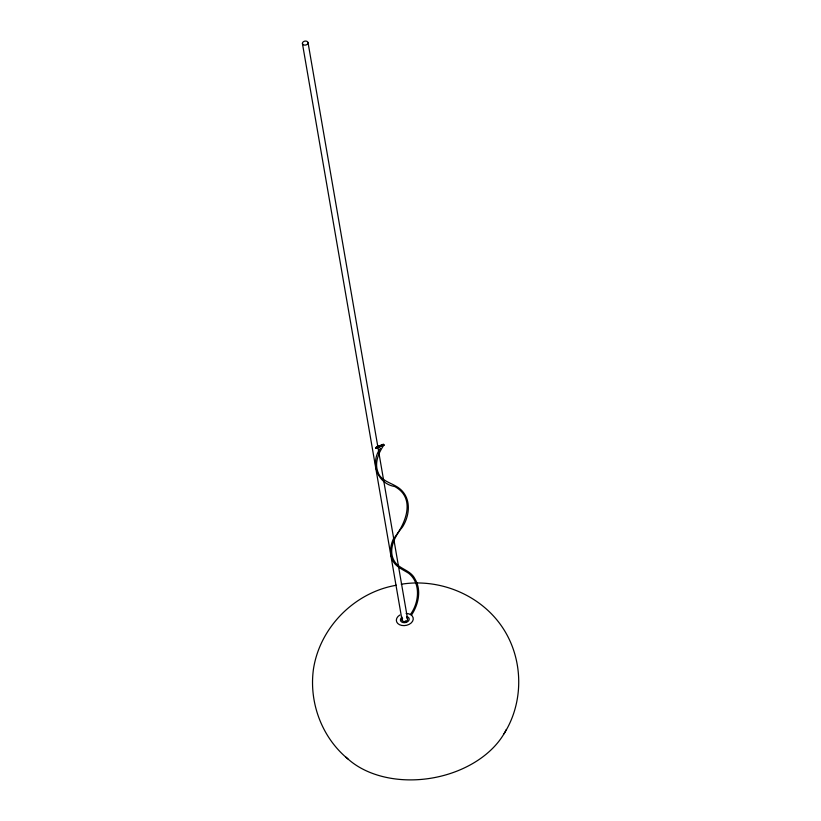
<?xml version="1.0" encoding="UTF-8"?>
<svg xmlns="http://www.w3.org/2000/svg" width="821" height="821" viewBox="0 0 821 821"><rect width="100%" height="100%" fill="white"/><g stroke="black" fill="none" stroke-linecap="round" stroke-linejoin="round"><path stroke-width="1.23" d="M384.125 445.146C382.771 445.526 383.058 443.391 384.064 444.859C378.686 452.443 374.407 462.551 377.793 471.654C380.913 482.625 394.993 482.779 402.259 491.05C411.403 501.067 409.227 516.573 402.362 527.205C394.573 536.277 387.799 550.255 394.326 561.061C398.79 569.086 410.613 569.836 414.974 578.969C421.768 590.299 418.371 604.79 411.424 615.186M380.472 448.266C369.953 461.946 376.88 483.559 394.634 486.494C416.165 497.926 405.882 523.962 393.372 538.935C390.622 544.959 389.523 552.04 391.853 558.372C394.296 566.387 402.475 569.22 408.735 573.325C420.763 582.879 419.449 602.142 410.469 614.416M503.981 733.83C524.137 702.068 523.5 659.294 502.852 628.003C481.25 595.112 439.871 577.984 401.264 584.234M375.823 447.548L383.212 444.325M376.264 448.328L383.653 445.095M375.782 447.599L383.12 444.438M376.131 448.225L383.479 445.074M375.761 447.671L383.068 444.572M376.018 448.122L383.325 445.023M375.782 447.773L383.058 444.705M375.915 447.999L383.191 444.941M375.833 447.876L383.109 444.828M396.399 585.25C354.713 592.249 319.851 627.295 313.448 669.136C308.829 702.458 321.842 737.597 348.001 758.994M308.039 42.63A2.843 2.001 -9.8 0 1 304.088 45.032A2.843 2.001 -9.8 0 1 303.575 41.594A2.843 2.001 -9.8 0 1 308.039 42.63L407.606 619.065M302.426 43.534L401.992 619.968M407.585 619.588A2.843 2.001 -9.8 0 1 403.655 621.456A2.843 2.001 -9.8 0 1 402.608 618.439M406.569 617.792A2.843 2.001 -9.8 0 1 407.432 618.562M506.331 729.448A91.223 64.387 -9.8 0 1 432.226 778.01A91.223 64.387 -9.8 0 1 346.072 757.188M406.118 613.41A8.528 6.024 -9.8 0 1 412.542 621.323A8.528 6.024 -9.8 0 1 399.478 624.689A8.528 6.024 -9.8 0 1 399.817 615.042M406.59 616.489A4.423 3.12 -9.8 0 1 408.448 620.963A4.423 3.12 -9.8 0 1 401.756 622.041A4.423 3.12 -9.8 0 1 402.218 617.197M405.482 621.312L406.416 622.123L405.533 621.271"/></g></svg>
